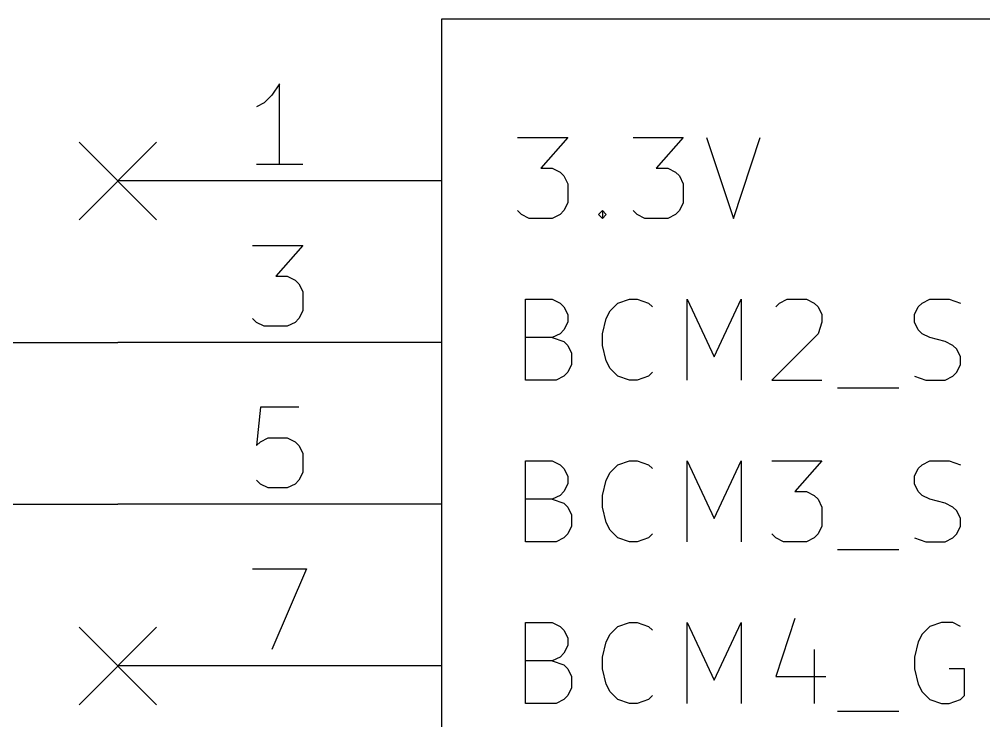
# Model space of a CAD drawing. Header units: millimetres. Extents: x 10 to 287, y -200 to -10.
# Drawn here: x 22.58 to 37.72, y -35.15 to -24.13 of the extents above; entities that cross this region are included whole.
import ezdxf

# ---------------------------------------------------------------- set-up
doc = ezdxf.new("R2010")
doc.units = ezdxf.units.MM
for name, color, linetype in [('BLUE', 174, 'CONTINUOUS'), ('GREENSIXTYFIVE', 129, 'CONTINUOUS'), ('LIGHTGREEN', 92, 'CONTINUOUS'), ('LIGHTRED', 12, 'CONTINUOUS'), ('RED', 14, 'CONTINUOUS')]:
    doc.layers.add(name, color=color, linetype=linetype)

msp = doc.modelspace()

# ---------------------------------------------------------------- linework, layer by layer
at = {"layer": 'BLUE', "linetype": 'CONTINUOUS'}
for p, q in [((23.5204, -26.0604), (24.7396, -27.2796)), ((24.7396, -26.0604), (23.5204, -27.2796)), ((23.5204, -33.6804), (24.7396, -34.8996)), ((24.7396, -33.6804), (23.5204, -34.8996))]:
    msp.add_line(p, q, dxfattribs=at)
at = {"layer": 'GREENSIXTYFIVE', "linetype": 'CONTINUOUS'}
for p, q in [((30.4074, -25.9875), (31.1936, -25.9875)), ((30.4074, -25.9875), (31.1936, -25.9875)), ((31.1936, -25.9875), (30.7702, -26.4713)), ((31.1936, -25.9875), (30.7702, -26.4713)), ((32.2217, -25.9875), (33.0079, -25.9875)), ((32.2217, -25.9875), (33.0079, -25.9875)), ((33.0079, -25.9875), (32.5845, -26.4713)), ((33.0079, -25.9875), (32.5845, -26.4713)), ((33.3707, -25.9875), (33.794, -27.2575)), ((33.3707, -25.9875), (33.794, -27.2575)), ((33.794, -27.2575), (34.2174, -25.9875)), ((33.794, -27.2575), (34.2174, -25.9875)), ((30.7702, -26.4713), (30.9517, -26.4713)), ((30.7702, -26.4713), (30.9517, -26.4713)), ((30.9517, -26.4713), (31.0726, -26.5318)), ((30.9517, -26.4713), (31.0726, -26.5318)), ((32.5845, -26.4713), (32.766, -26.4713)), ((32.5845, -26.4713), (32.766, -26.4713)), ((32.766, -26.4713), (32.8869, -26.5318)), ((32.766, -26.4713), (32.8869, -26.5318)), ((31.0726, -26.5318), (31.1331, -26.5923)), ((31.0726, -26.5318), (31.1331, -26.5923)), ((31.1331, -26.5923), (31.1936, -26.7132)), ((31.1331, -26.5923), (31.1936, -26.7132)), ((32.8869, -26.5318), (32.9474, -26.5923)), ((32.8869, -26.5318), (32.9474, -26.5923)), ((32.9474, -26.5923), (33.0079, -26.7132)), ((32.9474, -26.5923), (33.0079, -26.7132)), ((31.1936, -26.7132), (31.1936, -27.0156)), ((31.1936, -26.7132), (31.1936, -27.0156)), ((33.0079, -26.7132), (33.0079, -27.0156)), ((33.0079, -26.7132), (33.0079, -27.0156)), ((31.1936, -27.0156), (31.1331, -27.1366)), ((31.1936, -27.0156), (31.1331, -27.1366)), ((33.0079, -27.0156), (32.9474, -27.1366)), ((33.0079, -27.0156), (32.9474, -27.1366)), ((30.4679, -27.1971), (30.4074, -27.1366)), ((30.4679, -27.1971), (30.4074, -27.1366)), ((30.5888, -27.2575), (30.4679, -27.1971)), ((30.5888, -27.2575), (30.4679, -27.1971)), ((31.0726, -27.1971), (30.9517, -27.2575)), ((31.0726, -27.1971), (30.9517, -27.2575)), ((31.1331, -27.1366), (31.0726, -27.1971)), ((31.1331, -27.1366), (31.0726, -27.1971)), ((31.6774, -27.1971), (31.7378, -27.1366)), ((31.6774, -27.1971), (31.7378, -27.1366)), ((31.7378, -27.2575), (31.6774, -27.1971)), ((31.7378, -27.2575), (31.6774, -27.1971)), ((31.7378, -27.1366), (31.7983, -27.1971)), ((31.7378, -27.1366), (31.7378, -27.2575)), ((31.7378, -27.1366), (31.7983, -27.1971)), ((31.7378, -27.1366), (31.7378, -27.2575)), ((31.7983, -27.1971), (31.7378, -27.2575)), ((31.7983, -27.1971), (31.7378, -27.2575)), ((32.2822, -27.1971), (32.2217, -27.1366)), ((32.2822, -27.1971), (32.2217, -27.1366)), ((32.4031, -27.2575), (32.2822, -27.1971)), ((32.4031, -27.2575), (32.2822, -27.1971)), ((32.8869, -27.1971), (32.766, -27.2575)), ((32.8869, -27.1971), (32.766, -27.2575)), ((32.9474, -27.1366), (32.8869, -27.1971)), ((32.9474, -27.1366), (32.8869, -27.1971)), ((30.9517, -27.2575), (30.5888, -27.2575)), ((30.9517, -27.2575), (30.5888, -27.2575)), ((32.766, -27.2575), (32.4031, -27.2575)), ((32.766, -27.2575), (32.4031, -27.2575)), ((30.5283, -29.7975), (30.5283, -28.5275)), ((30.5283, -28.5275), (30.9517, -28.5275)), ((30.5283, -29.7975), (30.5283, -28.5275)), ((30.5283, -28.5275), (30.9517, -28.5275)), ((30.9517, -28.5275), (31.0726, -28.588)), ((30.9517, -28.5275), (31.0726, -28.588)), ((31.0726, -28.588), (31.1331, -28.6485)), ((31.0726, -28.588), (31.1331, -28.6485)), ((31.8588, -28.709), (31.9798, -28.588)), ((31.8588, -28.709), (31.9798, -28.588)), ((31.9798, -28.588), (32.1612, -28.5275)), ((31.9798, -28.588), (32.1612, -28.5275)), ((32.1612, -28.5275), (32.2821, -28.5275)), ((32.1612, -28.5275), (32.2821, -28.5275)), ((32.2821, -28.5275), (32.4636, -28.588)), ((32.2821, -28.5275), (32.4636, -28.588)), ((32.4636, -28.588), (32.524, -28.6485)), ((32.4636, -28.588), (32.524, -28.6485)), ((33.0683, -29.7975), (33.0683, -28.5275)), ((33.0683, -28.5275), (33.4917, -29.4347)), ((33.0683, -29.7975), (33.0683, -28.5275)), ((33.0683, -28.5275), (33.4917, -29.4347)), ((33.4917, -29.4347), (33.915, -28.5275)), ((33.4917, -29.4347), (33.915, -28.5275)), ((33.915, -28.5275), (33.915, -29.7975)), ((33.915, -28.5275), (33.915, -29.7975)), ((34.4593, -28.6485), (34.5197, -28.588)), ((34.4593, -28.6485), (34.5197, -28.588)), ((34.5197, -28.588), (34.6407, -28.5275)), ((34.5197, -28.588), (34.6407, -28.5275)), ((34.6407, -28.5275), (34.9431, -28.5275)), ((34.6407, -28.5275), (34.9431, -28.5275)), ((34.9431, -28.5275), (35.064, -28.588)), ((34.9431, -28.5275), (35.064, -28.588)), ((35.064, -28.588), (35.1245, -28.6485)), ((35.064, -28.588), (35.1245, -28.6485)), ((36.6968, -28.6485), (36.7573, -28.588)), ((36.6968, -28.6485), (36.7573, -28.588)), ((36.7573, -28.588), (36.8783, -28.5275)), ((36.7573, -28.588), (36.8783, -28.5275)), ((36.8783, -28.5275), (37.1806, -28.5275)), ((36.8783, -28.5275), (37.1806, -28.5275)), ((37.1806, -28.5275), (37.3621, -28.588)), ((37.1806, -28.5275), (37.3621, -28.588)), ((31.1331, -28.6485), (31.1936, -28.7694)), ((31.1331, -28.6485), (31.1936, -28.7694)), ((31.1936, -28.7694), (31.1936, -28.8904)), ((31.1936, -28.7694), (31.1936, -28.8904)), ((31.7983, -28.8299), (31.8588, -28.709)), ((31.7983, -28.8299), (31.8588, -28.709)), ((35.1245, -28.6485), (35.185, -28.7694)), ((35.1245, -28.6485), (35.185, -28.7694)), ((35.185, -28.7694), (35.185, -28.8904)), ((35.185, -28.7694), (35.185, -28.8904)), ((36.6364, -28.7694), (36.6968, -28.6485)), ((36.6364, -28.7694), (36.6968, -28.6485)), ((36.6364, -28.8904), (36.6364, -28.7694)), ((36.6364, -28.8904), (36.6364, -28.7694)), ((31.1936, -28.8904), (31.1331, -29.0113)), ((31.1936, -28.8904), (31.1331, -29.0113)), ((31.7379, -29.0718), (31.7983, -28.8299)), ((31.7379, -29.0718), (31.7983, -28.8299)), ((35.185, -28.8904), (35.1245, -29.0718)), ((35.185, -28.8904), (35.1245, -29.0718)), ((36.6968, -29.0113), (36.6364, -28.8904)), ((36.6968, -29.0113), (36.6364, -28.8904)), ((31.0726, -29.0718), (30.9517, -29.1323)), ((31.0726, -29.0718), (30.9517, -29.1323)), ((31.1331, -29.0113), (31.0726, -29.0718)), ((31.1331, -29.0113), (31.0726, -29.0718)), ((31.7379, -29.2532), (31.7379, -29.0718)), ((31.7379, -29.2532), (31.7379, -29.0718)), ((35.1245, -29.0718), (34.3988, -29.7975)), ((35.1245, -29.0718), (34.3988, -29.7975)), ((36.7573, -29.0718), (36.6968, -29.0113)), ((36.7573, -29.0718), (36.6968, -29.0113)), ((36.8783, -29.1323), (36.7573, -29.0718)), ((36.8783, -29.1323), (36.7573, -29.0718)), ((30.9517, -29.1323), (30.5283, -29.1323)), ((30.9517, -29.1323), (30.5283, -29.1323)), ((30.9517, -29.1323), (31.1331, -29.1928)), ((30.9517, -29.1323), (31.1331, -29.1928)), ((31.1331, -29.1928), (31.1936, -29.2532)), ((31.1331, -29.1928), (31.1936, -29.2532)), ((37.1202, -29.1928), (36.8783, -29.1323)), ((37.1202, -29.1928), (36.8783, -29.1323)), ((37.2411, -29.2532), (37.1202, -29.1928)), ((37.2411, -29.2532), (37.1202, -29.1928)), ((31.1936, -29.2532), (31.254, -29.3742)), ((31.1936, -29.2532), (31.254, -29.3742)), ((31.254, -29.3742), (31.254, -29.5556)), ((31.254, -29.3742), (31.254, -29.5556)), ((31.7983, -29.4951), (31.7379, -29.2532)), ((31.7983, -29.4951), (31.7379, -29.2532)), ((37.3016, -29.3137), (37.2411, -29.2532)), ((37.3016, -29.3137), (37.2411, -29.2532)), ((37.3621, -29.4347), (37.3016, -29.3137)), ((37.3621, -29.4347), (37.3016, -29.3137)), ((31.8588, -29.6161), (31.7983, -29.4951)), ((31.8588, -29.6161), (31.7983, -29.4951)), ((37.3621, -29.5556), (37.3621, -29.4347)), ((37.3621, -29.5556), (37.3621, -29.4347)), ((31.1936, -29.6766), (31.1331, -29.7371)), ((31.1936, -29.6766), (31.1331, -29.7371)), ((31.254, -29.5556), (31.1936, -29.6766)), ((31.254, -29.5556), (31.1936, -29.6766)), ((31.9798, -29.7371), (31.8588, -29.6161)), ((31.9798, -29.7371), (31.8588, -29.6161)), ((32.524, -29.6766), (32.4636, -29.7371)), ((32.524, -29.6766), (32.4636, -29.7371)), ((37.2411, -29.7371), (37.3016, -29.6766)), ((37.2411, -29.7371), (37.3016, -29.6766)), ((37.3016, -29.6766), (37.3621, -29.5556)), ((37.3016, -29.6766), (37.3621, -29.5556)), ((31.0121, -29.7975), (30.5283, -29.7975)), ((31.0121, -29.7975), (30.5283, -29.7975)), ((31.1331, -29.7371), (31.0121, -29.7975)), ((31.1331, -29.7371), (31.0121, -29.7975)), ((32.1612, -29.7975), (31.9798, -29.7371)), ((32.1612, -29.7975), (31.9798, -29.7371)), ((32.2821, -29.7975), (32.1612, -29.7975)), ((32.2821, -29.7975), (32.1612, -29.7975)), ((32.4636, -29.7371), (32.2821, -29.7975)), ((32.4636, -29.7371), (32.2821, -29.7975)), ((34.3988, -29.7975), (35.185, -29.7975)), ((34.3988, -29.7975), (35.185, -29.7975)), ((36.6364, -29.7371), (36.8178, -29.7975)), ((36.6364, -29.7371), (36.8178, -29.7975)), ((36.8178, -29.7975), (37.1202, -29.7975)), ((36.8178, -29.7975), (37.1202, -29.7975)), ((37.1202, -29.7975), (37.2411, -29.7371)), ((37.1202, -29.7975), (37.2411, -29.7371)), ((35.4269, -29.9185), (36.3945, -29.9185)), ((35.4269, -29.9185), (36.3945, -29.9185)), ((30.5283, -32.3375), (30.5283, -31.0675)), ((30.5283, -31.0675), (30.9517, -31.0675)), ((30.5283, -32.3375), (30.5283, -31.0675)), ((30.5283, -31.0675), (30.9517, -31.0675)), ((30.9517, -31.0675), (31.0726, -31.128)), ((30.9517, -31.0675), (31.0726, -31.128)), ((31.0726, -31.128), (31.1331, -31.1885)), ((31.0726, -31.128), (31.1331, -31.1885)), ((31.1331, -31.1885), (31.1936, -31.3094)), ((31.1331, -31.1885), (31.1936, -31.3094)), ((31.8588, -31.249), (31.9798, -31.128)), ((31.8588, -31.249), (31.9798, -31.128)), ((31.9798, -31.128), (32.1612, -31.0675)), ((31.9798, -31.128), (32.1612, -31.0675)), ((32.1612, -31.0675), (32.2821, -31.0675)), ((32.1612, -31.0675), (32.2821, -31.0675)), ((32.2821, -31.0675), (32.4636, -31.128)), ((32.2821, -31.0675), (32.4636, -31.128)), ((32.4636, -31.128), (32.524, -31.1885)), ((32.4636, -31.128), (32.524, -31.1885)), ((33.0683, -32.3375), (33.0683, -31.0675)), ((33.0683, -31.0675), (33.4917, -31.9747)), ((33.0683, -32.3375), (33.0683, -31.0675)), ((33.0683, -31.0675), (33.4917, -31.9747)), ((33.4917, -31.9747), (33.915, -31.0675)), ((33.4917, -31.9747), (33.915, -31.0675)), ((33.915, -31.0675), (33.915, -32.3375)), ((33.915, -31.0675), (33.915, -32.3375)), ((34.3988, -31.0675), (35.185, -31.0675)), ((34.3988, -31.0675), (35.185, -31.0675)), ((35.185, -31.0675), (34.7616, -31.5513)), ((35.185, -31.0675), (34.7616, -31.5513)), ((36.6364, -31.3094), (36.6968, -31.1885)), ((36.6364, -31.3094), (36.6968, -31.1885)), ((36.6968, -31.1885), (36.7573, -31.128)), ((36.6968, -31.1885), (36.7573, -31.128)), ((36.7573, -31.128), (36.8783, -31.0675)), ((36.7573, -31.128), (36.8783, -31.0675)), ((36.8783, -31.0675), (37.1806, -31.0675)), ((36.8783, -31.0675), (37.1806, -31.0675)), ((37.1806, -31.0675), (37.3621, -31.128)), ((37.1806, -31.0675), (37.3621, -31.128)), ((31.1936, -31.3094), (31.1936, -31.4304)), ((31.1936, -31.3094), (31.1936, -31.4304)), ((31.7983, -31.3699), (31.8588, -31.249)), ((31.7983, -31.3699), (31.8588, -31.249)), ((36.6364, -31.4304), (36.6364, -31.3094)), ((36.6364, -31.4304), (36.6364, -31.3094)), ((31.1936, -31.4304), (31.1331, -31.5513)), ((31.1936, -31.4304), (31.1331, -31.5513)), ((31.7379, -31.6118), (31.7983, -31.3699)), ((31.7379, -31.6118), (31.7983, -31.3699)), ((36.6968, -31.5513), (36.6364, -31.4304)), ((36.6968, -31.5513), (36.6364, -31.4304)), ((31.0726, -31.6118), (30.9517, -31.6723)), ((31.0726, -31.6118), (30.9517, -31.6723)), ((31.1331, -31.5513), (31.0726, -31.6118)), ((31.1331, -31.5513), (31.0726, -31.6118)), ((31.7379, -31.7932), (31.7379, -31.6118)), ((31.7379, -31.7932), (31.7379, -31.6118)), ((34.7616, -31.5513), (34.9431, -31.5513)), ((34.7616, -31.5513), (34.9431, -31.5513)), ((34.9431, -31.5513), (35.064, -31.6118)), ((34.9431, -31.5513), (35.064, -31.6118)), ((35.064, -31.6118), (35.1245, -31.6723)), ((35.064, -31.6118), (35.1245, -31.6723)), ((36.7573, -31.6118), (36.6968, -31.5513)), ((36.7573, -31.6118), (36.6968, -31.5513)), ((36.8783, -31.6723), (36.7573, -31.6118)), ((36.8783, -31.6723), (36.7573, -31.6118)), ((30.9517, -31.6723), (30.5283, -31.6723)), ((30.9517, -31.6723), (30.5283, -31.6723)), ((30.9517, -31.6723), (31.1331, -31.7328)), ((30.9517, -31.6723), (31.1331, -31.7328)), ((31.1331, -31.7328), (31.1936, -31.7932)), ((31.1331, -31.7328), (31.1936, -31.7932)), ((31.1936, -31.7932), (31.254, -31.9142)), ((31.1936, -31.7932), (31.254, -31.9142)), ((31.7983, -32.0351), (31.7379, -31.7932)), ((31.7983, -32.0351), (31.7379, -31.7932)), ((35.1245, -31.6723), (35.185, -31.7932)), ((35.1245, -31.6723), (35.185, -31.7932)), ((35.185, -31.7932), (35.185, -32.0956)), ((35.185, -31.7932), (35.185, -32.0956)), ((37.1202, -31.7328), (36.8783, -31.6723)), ((37.1202, -31.7328), (36.8783, -31.6723)), ((37.2411, -31.7932), (37.1202, -31.7328)), ((37.2411, -31.7932), (37.1202, -31.7328)), ((37.3016, -31.8537), (37.2411, -31.7932)), ((37.3016, -31.8537), (37.2411, -31.7932)), ((31.254, -31.9142), (31.254, -32.0956)), ((31.254, -31.9142), (31.254, -32.0956)), ((37.3621, -31.9747), (37.3016, -31.8537)), ((37.3621, -31.9747), (37.3016, -31.8537)), ((31.254, -32.0956), (31.1936, -32.2166)), ((31.254, -32.0956), (31.1936, -32.2166)), ((31.8588, -32.1561), (31.7983, -32.0351)), ((31.8588, -32.1561), (31.7983, -32.0351)), ((35.185, -32.0956), (35.1245, -32.2166)), ((35.185, -32.0956), (35.1245, -32.2166)), ((37.3016, -32.2166), (37.3621, -32.0956)), ((37.3016, -32.2166), (37.3621, -32.0956)), ((37.3621, -32.0956), (37.3621, -31.9747)), ((37.3621, -32.0956), (37.3621, -31.9747)), ((31.1936, -32.2166), (31.1331, -32.2771)), ((31.1936, -32.2166), (31.1331, -32.2771)), ((31.9798, -32.2771), (31.8588, -32.1561)), ((31.9798, -32.2771), (31.8588, -32.1561)), ((32.524, -32.2166), (32.4636, -32.2771)), ((32.524, -32.2166), (32.4636, -32.2771)), ((34.4593, -32.2771), (34.3988, -32.2166)), ((34.4593, -32.2771), (34.3988, -32.2166)), ((35.1245, -32.2166), (35.064, -32.2771)), ((35.1245, -32.2166), (35.064, -32.2771)), ((37.2411, -32.2771), (37.3016, -32.2166)), ((37.2411, -32.2771), (37.3016, -32.2166)), ((31.0121, -32.3375), (30.5283, -32.3375)), ((31.0121, -32.3375), (30.5283, -32.3375)), ((31.1331, -32.2771), (31.0121, -32.3375)), ((31.1331, -32.2771), (31.0121, -32.3375)), ((32.1612, -32.3375), (31.9798, -32.2771)), ((32.1612, -32.3375), (31.9798, -32.2771)), ((32.2821, -32.3375), (32.1612, -32.3375)), ((32.2821, -32.3375), (32.1612, -32.3375)), ((32.4636, -32.2771), (32.2821, -32.3375)), ((32.4636, -32.2771), (32.2821, -32.3375)), ((34.5802, -32.3375), (34.4593, -32.2771)), ((34.5802, -32.3375), (34.4593, -32.2771)), ((34.9431, -32.3375), (34.5802, -32.3375)), ((34.9431, -32.3375), (34.5802, -32.3375)), ((35.064, -32.2771), (34.9431, -32.3375)), ((35.064, -32.2771), (34.9431, -32.3375)), ((36.6364, -32.2771), (36.8178, -32.3375)), ((36.6364, -32.2771), (36.8178, -32.3375)), ((36.8178, -32.3375), (37.1202, -32.3375)), ((36.8178, -32.3375), (37.1202, -32.3375)), ((37.1202, -32.3375), (37.2411, -32.2771)), ((37.1202, -32.3375), (37.2411, -32.2771)), ((35.4269, -32.4585), (36.3945, -32.4585)), ((35.4269, -32.4585), (36.3945, -32.4585)), ((30.5283, -34.8775), (30.5283, -33.6075)), ((30.5283, -33.6075), (30.9517, -33.6075)), ((30.5283, -34.8775), (30.5283, -33.6075)), ((30.5283, -33.6075), (30.9517, -33.6075)), ((30.9517, -33.6075), (31.0726, -33.668)), ((30.9517, -33.6075), (31.0726, -33.668)), ((31.9798, -33.668), (32.1612, -33.6075)), ((31.9798, -33.668), (32.1612, -33.6075)), ((32.1612, -33.6075), (32.2821, -33.6075)), ((32.1612, -33.6075), (32.2821, -33.6075)), ((32.2821, -33.6075), (32.4636, -33.668)), ((32.2821, -33.6075), (32.4636, -33.668)), ((33.0683, -34.8775), (33.0683, -33.6075)), ((33.0683, -33.6075), (33.4917, -34.5147)), ((33.0683, -34.8775), (33.0683, -33.6075)), ((33.0683, -33.6075), (33.4917, -34.5147)), ((33.4917, -34.5147), (33.915, -33.6075)), ((33.4917, -34.5147), (33.915, -33.6075)), ((33.915, -33.6075), (33.915, -34.8775)), ((33.915, -33.6075), (33.915, -34.8775)), ((34.7616, -33.5471), (34.4593, -34.4542)), ((34.7616, -33.5471), (34.4593, -34.4542)), ((37.0597, -33.6075), (36.8783, -33.668)), ((37.0597, -33.6075), (36.8783, -33.668)), ((37.2411, -33.6075), (37.0597, -33.6075)), ((37.2411, -33.6075), (37.0597, -33.6075)), ((37.3621, -33.668), (37.2411, -33.6075)), ((37.3621, -33.668), (37.2411, -33.6075)), ((31.0726, -33.668), (31.1331, -33.7285)), ((31.0726, -33.668), (31.1331, -33.7285)), ((31.1331, -33.7285), (31.1936, -33.8494)), ((31.1331, -33.7285), (31.1936, -33.8494)), ((31.8588, -33.789), (31.9798, -33.668)), ((31.8588, -33.789), (31.9798, -33.668)), ((32.4636, -33.668), (32.524, -33.7285)), ((32.4636, -33.668), (32.524, -33.7285)), ((36.8783, -33.668), (36.7573, -33.789)), ((36.8783, -33.668), (36.7573, -33.789)), ((31.1936, -33.8494), (31.1936, -33.9704)), ((31.1936, -33.8494), (31.1936, -33.9704)), ((31.7379, -34.1518), (31.7983, -33.9099)), ((31.7379, -34.1518), (31.7983, -33.9099)), ((31.7983, -33.9099), (31.8588, -33.789)), ((31.7983, -33.9099), (31.8588, -33.789)), ((36.6968, -33.9099), (36.6364, -34.1518)), ((36.6968, -33.9099), (36.6364, -34.1518)), ((36.7573, -33.789), (36.6968, -33.9099)), ((36.7573, -33.789), (36.6968, -33.9099)), ((31.1936, -33.9704), (31.1331, -34.0913)), ((31.1936, -33.9704), (31.1331, -34.0913)), ((35.064, -34.0309), (35.064, -34.8775)), ((35.064, -34.0309), (35.064, -34.8775)), ((30.9517, -34.2123), (30.5283, -34.2123)), ((30.9517, -34.2123), (30.5283, -34.2123)), ((31.0726, -34.1518), (30.9517, -34.2123)), ((31.0726, -34.1518), (30.9517, -34.2123)), ((30.9517, -34.2123), (31.1331, -34.2728)), ((30.9517, -34.2123), (31.1331, -34.2728)), ((31.1331, -34.0913), (31.0726, -34.1518)), ((31.1331, -34.0913), (31.0726, -34.1518)), ((31.7379, -34.3332), (31.7379, -34.1518)), ((31.7379, -34.3332), (31.7379, -34.1518)), ((36.6364, -34.1518), (36.6364, -34.3332)), ((36.6364, -34.1518), (36.6364, -34.3332)), ((31.1331, -34.2728), (31.1936, -34.3332)), ((31.1331, -34.2728), (31.1936, -34.3332)), ((31.1936, -34.3332), (31.254, -34.4542)), ((31.1936, -34.3332), (31.254, -34.4542)), ((31.7983, -34.5751), (31.7379, -34.3332)), ((31.7983, -34.5751), (31.7379, -34.3332)), ((36.6364, -34.3332), (36.6968, -34.5751)), ((36.6364, -34.3332), (36.6968, -34.5751)), ((37.4225, -34.3332), (37.1806, -34.3332)), ((37.4225, -34.3332), (37.1806, -34.3332)), ((37.4225, -34.7566), (37.4225, -34.3332)), ((37.4225, -34.7566), (37.4225, -34.3332)), ((31.254, -34.4542), (31.254, -34.6356)), ((31.254, -34.4542), (31.254, -34.6356)), ((34.4593, -34.4542), (35.2454, -34.4542)), ((34.4593, -34.4542), (35.2454, -34.4542)), ((31.254, -34.6356), (31.1936, -34.7566)), ((31.254, -34.6356), (31.1936, -34.7566)), ((31.8588, -34.6961), (31.7983, -34.5751)), ((31.8588, -34.6961), (31.7983, -34.5751)), ((36.6968, -34.5751), (36.7573, -34.6961)), ((36.6968, -34.5751), (36.7573, -34.6961)), ((31.1331, -34.8171), (31.0121, -34.8775)), ((31.1331, -34.8171), (31.0121, -34.8775)), ((31.1936, -34.7566), (31.1331, -34.8171)), ((31.1936, -34.7566), (31.1331, -34.8171)), ((31.9798, -34.8171), (31.8588, -34.6961)), ((31.9798, -34.8171), (31.8588, -34.6961)), ((32.1612, -34.8775), (31.9798, -34.8171)), ((32.1612, -34.8775), (31.9798, -34.8171)), ((32.4636, -34.8171), (32.2821, -34.8775)), ((32.4636, -34.8171), (32.2821, -34.8775)), ((32.524, -34.7566), (32.4636, -34.8171)), ((32.524, -34.7566), (32.4636, -34.8171)), ((36.7573, -34.6961), (36.8783, -34.8171)), ((36.7573, -34.6961), (36.8783, -34.8171)), ((36.8783, -34.8171), (37.0597, -34.8775)), ((36.8783, -34.8171), (37.0597, -34.8775)), ((37.1806, -34.8775), (37.3621, -34.8171)), ((37.1806, -34.8775), (37.3621, -34.8171)), ((37.3621, -34.8171), (37.4225, -34.7566)), ((37.3621, -34.8171), (37.4225, -34.7566)), ((31.0121, -34.8775), (30.5283, -34.8775)), ((31.0121, -34.8775), (30.5283, -34.8775)), ((32.2821, -34.8775), (32.1612, -34.8775)), ((32.2821, -34.8775), (32.1612, -34.8775)), ((37.0597, -34.8775), (37.1806, -34.8775)), ((37.0597, -34.8775), (37.1806, -34.8775)), ((35.4269, -34.9985), (36.3945, -34.9985)), ((35.4269, -34.9985), (36.3945, -34.9985))]:
    msp.add_line(p, q, dxfattribs=at)
at = {"layer": 'LIGHTGREEN', "linetype": 'CONTINUOUS'}
for p, q in [((19.05, -29.21), (24.13, -29.21)), ((19.05, -31.75), (24.13, -31.75))]:
    msp.add_line(p, q, dxfattribs=at)
at = {"layer": 'LIGHTRED', "linetype": 'CONTINUOUS'}
for p, q in [((26.67, -25.1429), (26.5491, -25.3244)), ((26.67, -25.1429), (26.5491, -25.3244)), ((26.67, -26.4129), (26.67, -25.1429)), ((26.67, -26.4129), (26.67, -25.1429)), ((26.5491, -25.3244), (26.4281, -25.4453)), ((26.5491, -25.3244), (26.4281, -25.4453)), ((26.4281, -25.4453), (26.3072, -25.5058)), ((26.4281, -25.4453), (26.3072, -25.5058)), ((27.0329, -26.4129), (26.3072, -26.4129)), ((27.0329, -26.4129), (26.3072, -26.4129)), ((26.2467, -27.6829), (27.0329, -27.6829)), ((26.2467, -27.6829), (27.0329, -27.6829)), ((27.0329, -27.6829), (26.6095, -28.1667)), ((27.0329, -27.6829), (26.6095, -28.1667)), ((26.6095, -28.1667), (26.791, -28.1667)), ((26.6095, -28.1667), (26.791, -28.1667)), ((26.791, -28.1667), (26.9119, -28.2272)), ((26.791, -28.1667), (26.9119, -28.2272)), ((26.9119, -28.2272), (26.9724, -28.2877)), ((26.9119, -28.2272), (26.9724, -28.2877)), ((26.9724, -28.2877), (27.0329, -28.4086)), ((26.9724, -28.2877), (27.0329, -28.4086)), ((27.0329, -28.4086), (27.0329, -28.711)), ((27.0329, -28.4086), (27.0329, -28.711)), ((27.0329, -28.711), (26.9724, -28.832)), ((27.0329, -28.711), (26.9724, -28.832)), ((26.3072, -28.8925), (26.2467, -28.832)), ((26.3072, -28.8925), (26.2467, -28.832)), ((26.4281, -28.9529), (26.3072, -28.8925)), ((26.4281, -28.9529), (26.3072, -28.8925)), ((26.9119, -28.8925), (26.791, -28.9529)), ((26.9119, -28.8925), (26.791, -28.9529)), ((26.9724, -28.832), (26.9119, -28.8925)), ((26.9724, -28.832), (26.9119, -28.8925)), ((26.791, -28.9529), (26.4281, -28.9529)), ((26.791, -28.9529), (26.4281, -28.9529)), ((26.3676, -30.2229), (26.3072, -30.8277)), ((26.3676, -30.2229), (26.3072, -30.8277)), ((26.9724, -30.2229), (26.3676, -30.2229)), ((26.9724, -30.2229), (26.3676, -30.2229)), ((26.3676, -30.7672), (26.4886, -30.7067)), ((26.3676, -30.7672), (26.4886, -30.7067)), ((26.4886, -30.7067), (26.791, -30.7067)), ((26.4886, -30.7067), (26.791, -30.7067)), ((26.791, -30.7067), (26.9119, -30.7672)), ((26.791, -30.7067), (26.9119, -30.7672)), ((26.3072, -30.8277), (26.3676, -30.7672)), ((26.3072, -30.8277), (26.3676, -30.7672)), ((26.9119, -30.7672), (26.9724, -30.8277)), ((26.9119, -30.7672), (26.9724, -30.8277)), ((26.9724, -30.8277), (27.0329, -30.9486)), ((26.9724, -30.8277), (27.0329, -30.9486)), ((27.0329, -30.9486), (27.0329, -31.251)), ((27.0329, -30.9486), (27.0329, -31.251)), ((27.0329, -31.251), (26.9724, -31.372)), ((27.0329, -31.251), (26.9724, -31.372)), ((26.3676, -31.4325), (26.3072, -31.372)), ((26.3676, -31.4325), (26.3072, -31.372)), ((26.4886, -31.4929), (26.3676, -31.4325)), ((26.4886, -31.4929), (26.3676, -31.4325)), ((26.791, -31.4929), (26.4886, -31.4929)), ((26.791, -31.4929), (26.4886, -31.4929)), ((26.9119, -31.4325), (26.791, -31.4929)), ((26.9119, -31.4325), (26.791, -31.4929)), ((26.9724, -31.372), (26.9119, -31.4325)), ((26.9724, -31.372), (26.9119, -31.4325)), ((26.2467, -32.7629), (27.0933, -32.7629)), ((26.2467, -32.7629), (27.0933, -32.7629)), ((27.0933, -32.7629), (26.5491, -34.0329)), ((27.0933, -32.7629), (26.5491, -34.0329))]:
    msp.add_line(p, q, dxfattribs=at)
at = {"layer": 'RED', "linetype": 'CONTINUOUS'}
for p, q in [((29.21, -24.13), (29.21, -77.47)), ((67.31, -24.13), (29.21, -24.13)), ((29.21, -26.67), (24.13, -26.67)), ((29.21, -26.67), (24.13, -26.67)), ((29.21, -29.21), (24.13, -29.21)), ((29.21, -29.21), (24.13, -29.21)), ((29.21, -31.75), (24.13, -31.75)), ((29.21, -31.75), (24.13, -31.75)), ((29.21, -34.29), (24.13, -34.29)), ((29.21, -34.29), (24.13, -34.29))]:
    msp.add_line(p, q, dxfattribs=at)

doc.saveas('drawing.dxf')
